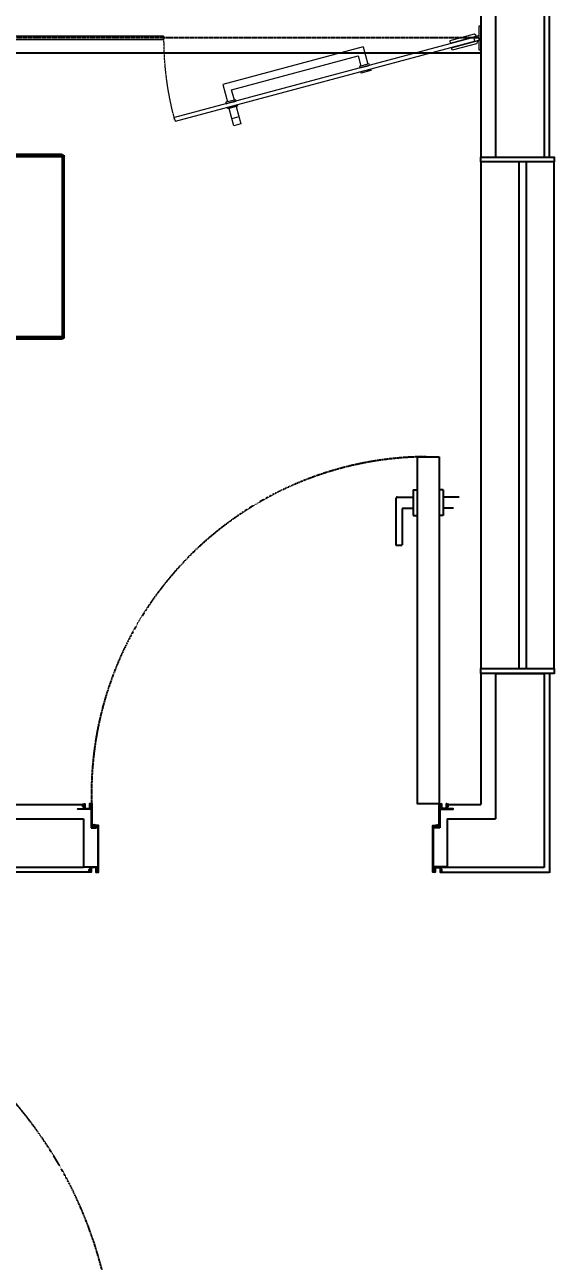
# Model space of a CAD drawing. Extents: x 220391 to 385981, y 332279 to 483868.
# Drawn here: x 248249 to 249341, y 470613 to 473163 of the extents above; entities that cross this region are included whole.
import ezdxf

# ---------------------------------------------------------------- set-up
doc = ezdxf.new("R2010")
doc.units = 0
doc.header["$MEASUREMENT"] = 0
for name, pattern in [('115C2家具布置$0$DASH', [0.35, 0.25, -0.1]), ('DASH', [0.35, 0.25, -0.1]), ('HIDDEN2', [0.1875, 0.125, -0.0625]), ('家具平面底图$0$DOM-虚线', [0.35, 0.25, -0.1])]:
    doc.linetypes.add(name, pattern=pattern)
for name, color, linetype, lineweight in [('115C2家具布置$0$P-10-洁具、厨具-Time', 1, 'Continuous', 0), ('C-01-天花造型-Time', 2, 'Continuous', 0), ('P-13-门套-Time', 1, 'Continuous', 0)]:
    doc.layers.add(name, color=color, linetype=linetype, lineweight=lineweight)
doc.layers.add('F-洁具-DOM', color=1, linetype='Continuous')
doc.layers.add('墙体', color=4, linetype='Continuous')
doc.styles.add('DOM-romans.shx', font='dim.shx')
doc.dimstyles.new('DOM_DIM_1 80', dxfattribs={"dimscale": 60, "dimtxt": 1.5, "dimasz": 0.8, "dimexe": 2, "dimexo": 1.5, "dimgap": 0.6, "dimtad": 1, "dimdec": 0, "dimrnd": 5, "dimzin": 12, "dimdsep": 46, "dimtxsty": 'DOM-romans.shx', "dimblk": 'DOM_Dimension_Tick', "dimcen": 0.125, "dimclrd": 44, "dimclre": 44, "dimclrt": 50, "dimadec": 0, "dimazin": 0, "dimtfac": 1, "dimtdec": 0, "dimtix": 1, "dimtmove": 2, "dimatfit": 3, "dimldrblk": 'DOM_Leader_Arrow', "dimfxl": 0, "dimtvp": 1, "dimtolj": 1, "dimtzin": 0, "dimarcsym": 0})

# ---------------------------------------------------------------- blocks, each defined once
blk = doc.blocks.new('*U382')
at = {"color": 8}
for p, q in [((225229.4, -9382.4), (225219.8, -9418.2)), ((225243.9, -9386.3), (225229.4, -9382.4)), ((225240, -9400.8), (225225.5, -9396.9)), ((225234.3, -9422), (225243.9, -9386.3))]:
    blk.add_line(p, q, dxfattribs=at)
for p, q in [((224529.3, -9571.6), (224529.3, -9555.6)), ((224529.3, -9555.6), (224565.3, -9555.6)), ((224531.3, -9557.6), (224555.3, -9557.6)), ((224531.3, -9560.6), (224532.3, -9559.6)), ((224531.3, -9566.6), (224531.3, -9560.6)), ((225084.3, -9559.6), (224532.3, -9559.6)), ((224555.3, -9559.6), (224555.3, -9557.6)), ((224565.3, -9559.6), (224555.3, -9559.6)), ((224555.3, -9559.6), (224555.3, -9559.6)), ((224565.3, -9555.6), (224565.3, -9559.6)), ((225084.3, -9559.6), (225085.3, -9560.6)), ((225085.3, -9560.6), (225085.3, -9566.6)), ((224565.3, -9571.6), (224529.3, -9571.6)), ((224531.3, -9566.6), (224532.3, -9567.6)), ((224555.3, -9569.6), (224531.3, -9569.6)), ((225084.3, -9567.6), (224532.3, -9567.6)), ((224565.3, -9567.6), (224555.3, -9567.6)), ((224555.3, -9567.6), (224555.3, -9569.6)), ((224563.3, -9569.6), (224563.3, -9569.6)), ((224565.3, -9571.6), (224565.3, -9567.6)), ((225084.3, -9567.6), (225085.3, -9566.6))]:
    blk.add_line(p, q)
at = {"ltscale": 1000}
blk.add_line((224531.3, -9569.6), (224531.3, -9557.6), dxfattribs=at)
for points in [[(225724.9, -9563.9), (225723.7, -9564.6), (225107.4, -9399.4), (225106.7, -9398.2), (225108.3, -9392.4), (225109.5, -9391.7), (225725.8, -9556.8), (225726.5, -9558.1)], [(225676.1, -9552.9), (225729.2, -9567.1), (225728.7, -9569), (225725, -9571.1), (225674.8, -9557.7)], [(225678.7, -9543.2), (225731.8, -9557.4), (225732.3, -9555.5), (225730.2, -9551.8), (225680, -9538.4)], [(225724.4, -9565.8), (225734.1, -9568.4), (225736.6, -9558.7), (225727, -9556.1)], [(225735.3, -9588.6), (225739.3, -9588.6), (225739.3, -9538.6), (225735.3, -9538.6)]]:
    blk.add_lwpolyline(points, close=True)
at = {"color": 8}
for points in [[(225496.4, -9545.1), (225206.6, -9467.4), (225216.2, -9431.7)], [(225230.7, -9435.6), (225213.3, -9430.9), (225214, -9428), (225216.9, -9428.8)], [(225234.3, -9422), (225216.9, -9417.4), (225216.1, -9420.3), (225219, -9421.1)], [(225216.9, -9428.8), (225231.4, -9432.7), (225234.3, -9433.4), (225233.6, -9436.3), (225230.7, -9435.6)], [(225219, -9421.1), (225233.5, -9424.9), (225236.4, -9425.7), (225237.2, -9422.8), (225234.3, -9422)], [(225230.7, -9435.6), (225225, -9456.8), (225485.8, -9526.7), (225491.5, -9505.4)], [(225505.9, -9509.3), (225488.6, -9504.7), (225489.3, -9501.8), (225492.2, -9502.5)], [(225509.6, -9495.8), (225492.2, -9491.1), (225491.4, -9494), (225494.3, -9494.8)], [(225492.2, -9502.5), (225506.7, -9506.4), (225509.6, -9507.2), (225508.8, -9510.1), (225505.9, -9509.3)], [(225494.3, -9494.8), (225508.8, -9498.7), (225511.7, -9499.5), (225512.5, -9496.6), (225509.6, -9495.8)], [(225496.4, -9545.1), (225505.9, -9509.3)]]:
    blk.add_lwpolyline(points, dxfattribs=at)
at = {"linetype": '115C2家具布置$0$DASH', "ltscale": 0.2}
blk.add_arc((225720.2, -9561.6), 634.8, 164.8195, 180.1805, dxfattribs=at)
at = {"layer": 'Defpoints', "color": 8, "linetype": '115C2家具布置$0$DASH', "ltscale": 0.1}
blk.add_line((225735.3, -9563.6), (224531.3, -9563.6), dxfattribs=at)
blk = doc.blocks.new('A$C519bf6a0')
at = {"color": 8, "linetype": 'HIDDEN2'}
for p, q in [((688.7, 120.3), (761.3, 126.3)), ((771.5, 80.3), (771.5, 111)), ((786.9, 80.3), (786.9, 111)), ((754.3, 77.5), (754.3, 75.2)), ((801.4, 80.3), (757.1, 80.3)), ((763.2, 80.3), (757.1, 80.3)), ((804.1, 75.2), (804.1, 77.5)), ((754.3, 27.7), (754.3, 30)), ((804.1, 30), (804.1, 27.7)), ((801.4, 24.9), (757.1, 24.9)), ((763.2, 24.9), (757.1, 24.9)), ((771.5, 24.9), (771.5, -5.8)), ((786.9, 24.9), (786.9, -5.8)), ((688.7, -15.1), (761.3, -21.1))]:
    blk.add_line(p, q, dxfattribs=at)
blk.add_lwpolyline([(-26, 849), (25, 849)], dxfattribs=at)
for points in [[(786.9, 80.3), (786.9, 121.3, 0.414214), (781.9, 126.3), (761.3, 126.3), (685.7, 120, 0.390233), (681.1, 115), (681.1, 112.5), (771.5, 112.5), (771.5, 80.3)], [(786.9, 24.9), (786.9, -16.1, -0.414214), (781.9, -21.1), (761.3, -21.1), (685.7, -14.8, -0.390233), (681.1, -9.8), (681.1, -7.3), (771.5, -7.3), (771.5, 24.9)]]:
    blk.add_lwpolyline(points, format="xyb", dxfattribs=at)
at = {"color": 8, "linetype": 'HIDDEN2', "ltscale": 0.5}
blk.add_arc((-18.9, -8.6), 858.8, 2.5783, 87.0709, dxfattribs=at)
at = {"color": 8, "linetype": 'HIDDEN2'}
for centre, start, end in [((757.1, 77.5), 90, 180), ((801.4, 77.5), 0, 90), ((757.1, 27.7), 180, 270), ((801.4, 27.7), 270, 0)]:
    blk.add_arc(centre, 2.77, start, end, dxfattribs=at)
at = {"layer": 'C-01-天花造型-Time', "color": 8}
blk.add_lwpolyline([(-26, 41), (25, 41)], dxfattribs=at)
at = {"layer": 'P-13-门套-Time'}
for p, q in [((-154.9, 902), (-154.9, 857)), ((25, 895), (-154.9, 895)), ((25, 875), (-154.9, 875)), ((-154.9, -12), (-154.9, 33)), ((25, 15), (-154.9, 15)), ((25, -5), (-154.9, -5))]:
    blk.add_line(p, q, dxfattribs=at)
for points in [[(-154.9, 910), (-154.9, 857), (-138.9, 857), (-138.9, 852), (-169.9, 852), (-169.9, 910)], [(25, 910), (25, 865), (9, 865), (9, 860), (40, 860), (40, 910)], [(25, 875), (-154.9, 875), (-154.9, 857), (-138.9, 857), (-138.9, 852), (-154.9, 852), (-154.9, 840), (-26, 840), (-26, 852), (25, 852), (25, 860), (9, 860), (9, 865), (25, 865)], [(25, 75.2), (839, 75.2), (839, 30), (25, 30)], [(-154.9, -20), (-154.9, 33), (-138.9, 33), (-138.9, 38), (-169.9, 38), (-169.9, -20)], [(25, 15), (-154.9, 15), (-154.9, 33), (-138.9, 33), (-138.9, 38), (-154.9, 38), (-154.9, 50), (-26, 50), (-26, 38), (25, 38), (25, 30), (9, 30), (9, 25), (25, 25)], [(25, -20), (25, 25), (9, 25), (9, 30), (40, 30), (40, -20)]]:
    blk.add_lwpolyline(points, close=True, dxfattribs=at)
blk = doc.blocks.new('家具平面底图$0$A$C591D7FFC')
at = {"linetype": '家具平面底图$0$DOM-虚线', "ltscale": 150}
blk.add_lwpolyline([(300, -20), (-300, -20), (-300, 0), (300, 0)], close=True, dxfattribs=at)
blk = doc.blocks.new('家具平面底图$0$A$C619B377B')
at = {"linetype": 'Continuous'}
for p, q in [((-180, 0), (180, 0)), ((-190, -185.2), (-190, -10)), ((190, -10), (190, -185.2)), ((-189.5, -186.2), (-190, -185.2)), ((-189.5, -676), (-189.5, -186.1)), ((-184.5, -185.2), (184.5, -185.2)), ((189.5, -186.2), (190, -185.2)), ((189.5, -186.1), (189.5, -676)), ((189.5, -254), (-189.5, -254)), ((185.5, -680), (-185.5, -680))]:
    blk.add_line(p, q, dxfattribs=at)
at = {"color": 8, "linetype": 'Continuous'}
for p, q in [((-180, -88.3), (-180, 0)), ((180, -88.3), (180, 0)), ((190, -10), (-190, -10)), ((-15, -55), (15, -55)), ((-15, -73), (-15, -55)), ((-15, -73), (15, -73)), ((15, -73), (15, -55)), ((0, -120), (-180, -88.3)), ((15, -77), (-15, -77)), ((-15, -77), (-15, -95)), ((15, -95), (-15, -95)), ((180, -88.3), (0, -120)), ((15, -77), (15, -95)), ((-190, -185.2), (0, -120)), ((0, -120), (190, -185.2)), ((-184.5, -250), (-184.5, -185.2)), ((184.5, -185.2), (184.5, -250)), ((-185.5, -250), (185.5, -250)), ((-185.5, -680), (-185.5, -250)), ((185.5, -680), (185.5, -250)), ((-189.5, -285), (-190, -285)), ((-190, -675), (-190, -285)), ((190, -285), (189.5, -285)), ((190, -285), (190, -675)), ((-190, -675), (-189.5, -675)), ((-189.5, -676), (189.5, -676)), ((-188.7, -679.1), (-188.4, -678.8)), ((188.4, -678.8), (188.7, -679.1)), ((189.9, -675), (190, -675))]:
    blk.add_line(p, q, dxfattribs=at)
at = {"linetype": 'Continuous'}
for centre, radius, start, end in [((-180, -10), 10, 90, 180), ((-185.5, -676), 4, 180, 270), ((185.5, -676), 4, 270, 0)]:
    blk.add_arc(centre, radius, start, end, dxfattribs=at)
at = {"color": 8, "linetype": 'Continuous'}
for centre, radius, start, end in [((180, -10), 10, 0, 90), ((-15, -75), 20, 90, 270), ((-15, -75), 2, 90, 270), ((15, -75), 20, 270, 90), ((15, -75), 2, 270, 90), ((-185.5, -254), 4, 90, 180), ((185.5, -254), 4, 0, 90), ((-185, -285), 5, 155.1791, 180), ((185, -285), 5, 0, 24.7583), ((-185, -675), 5, 180, 217.3553), ((-175, -674.8), 14.5, 191.2565, 193.3174), ((-175.6, -674.9), 13.9, 193.3081, 196.9705), ((-186.9, -676.4), 3.26, 232.0237, 236.5582), ((-183.6, -663.5), 16.5, 252.0625, 255.3707), ((-183.5, -662.9), 17.1, 255.3597, 256.5632), ((183.5, -662.9), 17.1, 283.4368, 284.6403), ((183.6, -663.5), 16.5, 284.6293, 287.9375), ((186.9, -676.4), 3.26, 303.4418, 307.9763), ((175.6, -674.9), 13.9, 343.0295, 346.6919), ((185, -675), 5, 322.6233, 0), ((175, -674.8), 14.5, 346.6826, 348.7435)]:
    blk.add_arc(centre, radius, start, end, dxfattribs=at)
at = {"color": 8, "linetype": 'Continuous', "extrusion": (0, 0, -1)}
for centre, major_axis, start_param, end_param in [((-180, -90.9), (9.99, -1.89), 3.092725, 4.663521), ((180, -90.9), (9.99, 1.89), -1.521928, 0.048868)]:
    blk.add_ellipse(centre, major_axis=major_axis, ratio=0.25825, start_param=start_param, end_param=end_param, dxfattribs=at)
at = {"linetype": 'Continuous', "extrusion": (0, 0, -1)}
for centre, start_param, end_param in [((-184.5, -186.1), 3.145147, 4.712389), ((184.5, -186.1), 4.712389, 6.279631)]:
    blk.add_ellipse(centre, major_axis=(5, 0), ratio=0.176327, start_param=start_param, end_param=end_param, dxfattribs=at)
at = {"layer": 'F-洁具-DOM'}
blk.add_blockref('家具平面底图$0$A$C591D7FFC', (0, 0), dxfattribs=at)
blk = doc.blocks.new('DOM_Dimension_Tick')
at = {"color": 0, "linetype": 'ByBlock'}
for p, q in [((-1.091, 0), (0, 0)), ((0, 0), (1.091, 0))]:
    blk.add_line(p, q, dxfattribs=at)
at = {"color": 0, "linetype": 'Continuous', "const_width": 0.608}
blk.add_lwpolyline([(-0.61, -0.61), (0.61, 0.61)], dxfattribs=at)
blk = doc.blocks.new('*D614')
at = {"color": 44, "lineweight": -2, "transparency": 16777216}
for p, q in [((247619.8, 474409.6), (247619.8, 474829.6)), ((249219.8, 474409.6), (249219.8, 474829.6)), ((247667.8, 474709.6), (249171.8, 474709.6))]:
    blk.add_line(p, q, dxfattribs=at)
at = {"layer": 'Defpoints', "color": 0, "transparency": 16777216}
for p in [(249219.8, 474709.6), (249219.8, 473974.9), (247619.8, 473134.9)]:
    blk.add_point(p, dxfattribs=at)
at = {"color": 44, "lineweight": -2, "transparency": 16777216, "xscale": 48, "yscale": 48, "zscale": 48, "rotation": 180}
blk.add_blockref('DOM_Dimension_Tick', (247619.8, 474709.6), dxfattribs=at)
at = {"color": 44, "lineweight": -2, "transparency": 16777216, "xscale": 48, "yscale": 48, "zscale": 48}
blk.add_blockref('DOM_Dimension_Tick', (249219.8, 474709.6), dxfattribs=at)
at = {"color": 50, "transparency": 16777216, "insert": (248419.8, 474790.6), "char_height": 90, "attachment_point": 5, "style": 'DOM-romans.shx'}
blk.add_mtext('\\A1;1600', dxfattribs=at)
blk = doc.blocks.new('DOM_Leader_Arrow')
at = {"color": 0, "linetype": 'ByBlock'}
blk.add_line((0, 0), (-1.5, 0), dxfattribs=at)
for points in [[(-1.288, 1.003), (-0.895, 1.278), (-0.36, 0), (0, 0)], [(-1.288, -1.003), (-0.895, -1.278), (-0.36, 0), (0, 0)]]:
    blk.add_solid(points, dxfattribs=at)
blk = doc.blocks.new('A$C3322af70')
at = {"color": 3, "ltscale": 0.001}
blk.add_lwpolyline([(-0.5, 0), (0.8, -0.8), (0, 0.5)], dxfattribs=at)
blk = doc.blocks.new('A$C3bfe5d41')
for points in [[(-761.8, 120), (-761.8, 120.1), (-761.8, 120.5), (-761.8, 120.6), (-750.1, 120.6), (-749.3, 121.4), (-749.3, 125.2), (-751, 125.2), (-751.3, 125.4), (-751.3, 130.2), (-751.2, 130.2), (-750.5, 130.2), (-750.5, 130.2), (-750.5, 126.4), (-750.2, 126.1), (-748.7, 126.1), (-748.4, 126.4), (-748.4, 127.7), (-748.1, 128.1), (-748.1, 128.4), (-748.4, 128.4), (-748.4, 128.8), (-748.1, 128.8), (-748.1, 129.2), (-748.4, 129.2), (-748.4, 129.6), (-748.1, 129.6), (-748.1, 130), (-748.4, 130), (-748.4, 130.4), (-748.1, 130.4), (-748.1, 131.1), (-748, 131.2), (-747.4, 131.2), (-747.3, 131.1), (-747.3, 121.2), (-735.1, 121.2), (-735.1, 121.1), (-735.1, 120.5), (-735.2, 120.3), (-736.1, 120.3), (-736.1, 120), (-736.5, 120), (-736.5, 120.3), (-736.9, 120.3), (-736.9, 120), (-737.3, 120), (-737.3, 120.3), (-737.7, 120.3), (-737.7, 120), (-738.1, 120), (-738.1, 120.3), (-738.5, 120.3), (-738.5, 120), (-738.9, 120), (-738.9, 120.3), (-739.3, 120.3), (-739.3, 120), (-739.7, 120), (-739.7, 120.3), (-740.1, 120.3), (-740.1, 120), (-740.5, 120), (-740.5, 120.3), (-740.9, 120.3), (-740.9, 120), (-741.4, 120), (-741.4, 120.3), (-741.7, 120.3), (-742, 120)], [(12.9, 120), (12.9, 120.1), (12.9, 120.5), (12.9, 120.6), (1.2, 120.6), (0.4, 121.4), (0.4, 125.2), (2.1, 125.2), (2.4, 125.4), (2.4, 130.2), (2.3, 130.2), (1.7, 130.2), (1.6, 130.2), (1.6, 126.4), (1.3, 126.1), (-0.2, 126.1), (-0.4, 126.4), (-0.4, 127.7), (-0.8, 128.1), (-0.8, 128.4), (-0.4, 128.4), (-0.4, 128.8), (-0.8, 128.8), (-0.8, 129.2), (-0.4, 129.2), (-0.4, 129.6), (-0.8, 129.6), (-0.8, 130), (-0.4, 130), (-0.4, 130.4), (-0.8, 130.4), (-0.8, 131.1), (-0.8, 131.2), (-1.5, 131.2), (-1.6, 131.1), (-1.6, 121.2), (-13.7, 121.2), (-13.8, 121.1), (-13.8, 120.5), (-13.7, 120.3), (-12.8, 120.3), (-12.8, 120), (-12.4, 120), (-12.4, 120.3), (-12, 120.3), (-12, 120), (-11.6, 120), (-11.6, 120.3), (-11.2, 120.3), (-11.2, 120), (-10.8, 120), (-10.8, 120.3), (-10.4, 120.3), (-10.4, 120), (-10, 120), (-10, 120.3), (-9.5, 120.3), (-9.5, 120), (-9.1, 120), (-9.1, 120.3), (-8.7, 120.3), (-8.7, 120), (-8.3, 120), (-8.3, 120.3), (-7.9, 120.3), (-7.9, 120), (-7.5, 120), (-7.5, 120.3), (-7.2, 120.3), (-6.9, 120)], [(-748.8, 1.2), (-748.9, 1.1), (-748.9, 0.7), (-748.8, 0.6), (-737.1, 0.6), (-736.3, -0.2), (-736.3, -4), (-738.1, -4), (-738.3, -4.2), (-738.3, -9), (-738.2, -9), (-737.6, -9), (-737.5, -9), (-737.5, -5.2), (-737.3, -4.9), (-735.7, -4.9), (-735.5, -5.2), (-735.5, -6.5), (-735.2, -6.9), (-735.2, -7.2), (-735.5, -7.2), (-735.5, -7.6), (-735.2, -7.6), (-735.2, -8), (-735.5, -8), (-735.5, -8.4), (-735.2, -8.4), (-735.2, -8.8), (-735.5, -8.8), (-735.5, -9.2), (-735.2, -9.2), (-735.2, -9.9), (-735.1, -10), (-734.5, -10), (-734.4, -9.9), (-734.4, 0), (-722.2, 0), (-722.1, 0.1), (-722.1, 0.7), (-722.3, 0.9), (-723.2, 0.9), (-723.2, 1.2), (-723.6, 1.2), (-723.6, 0.9), (-724, 0.9), (-724, 1.2), (-724.4, 1.2), (-724.4, 0.9), (-724.8, 0.9), (-724.8, 1.2), (-725.2, 1.2), (-725.2, 0.9), (-725.6, 0.9), (-725.6, 1.2), (-726, 1.2), (-726, 0.9), (-726.4, 0.9), (-726.4, 1.2), (-726.8, 1.2), (-726.8, 0.9), (-727.2, 0.9), (-727.2, 1.2), (-727.6, 1.2), (-727.6, 0.9), (-728, 0.9), (-728, 1.2), (-728.4, 1.2), (-728.4, 0.9), (-728.7, 0.9), (-729.1, 1.2)], [(-0.1, 1.2), (0, 1.1), (0, 0.7), (-0.1, 0.6), (-11.8, 0.6), (-12.6, -0.2), (-12.6, -4), (-10.8, -4), (-10.6, -4.2), (-10.6, -9), (-10.6, -9), (-11.3, -9), (-11.4, -9), (-11.4, -5.2), (-11.6, -4.9), (-13.1, -4.9), (-13.4, -5.2), (-13.4, -6.5), (-13.7, -6.9), (-13.7, -7.2), (-13.4, -7.2), (-13.4, -7.6), (-13.7, -7.6), (-13.7, -8), (-13.4, -8), (-13.4, -8.4), (-13.7, -8.4), (-13.7, -8.8), (-13.4, -8.8), (-13.4, -9.2), (-13.7, -9.2), (-13.7, -9.9), (-13.8, -10), (-14.4, -10), (-14.5, -9.9), (-14.5, 0), (-26.7, 0), (-26.8, 0.1), (-26.8, 0.7), (-26.6, 0.9), (-25.7, 0.9), (-25.7, 1.2), (-25.3, 1.2), (-25.3, 0.9), (-24.9, 0.9), (-24.9, 1.2), (-24.5, 1.2), (-24.5, 0.9), (-24.1, 0.9), (-24.1, 1.2), (-23.7, 1.2), (-23.7, 0.9), (-23.3, 0.9), (-23.3, 1.2), (-22.9, 1.2), (-22.9, 0.9), (-22.5, 0.9), (-22.5, 1.2), (-22.1, 1.2), (-22.1, 0.9), (-21.7, 0.9), (-21.7, 1.2), (-21.3, 1.2), (-21.3, 0.9), (-20.9, 0.9), (-20.9, 1.2), (-20.5, 1.2), (-20.5, 0.9), (-20.2, 0.9), (-19.8, 1.2)]]:
    blk.add_hatch(color=250).paths.add_polyline_path(points)
at = {"color": 8, "linetype": 'HIDDEN2', "ltscale": 10}
for p, q in [((-69.8, 778.8), (-69.8, 725.8)), ((-69.8, 778.8), (-61.3, 778.8)), ((-61.3, 725.8), (-61.3, 778.8)), ((-8.1, 778.8), (-16.6, 778.8)), ((-8.1, 778.8), (-8.1, 725.8)), ((-105.4, 761.3), (-105.4, 664.3)), ((-102.9, 763.8), (-69.8, 763.8)), ((-92.3, 739.8), (-92.3, 664.3)), ((-91.3, 740.8), (-69.8, 740.8)), ((25.1, 763.8), (-8.1, 763.8)), ((13.4, 740.8), (-8.1, 740.8)), ((-69.8, 725.8), (-61.3, 725.8)), ((-8.1, 725.8), (-16.6, 725.8)), ((-105.4, 664.3), (-92.3, 664.3))]:
    blk.add_line(p, q, dxfattribs=at)
at = {"color": 3, "ltscale": 0.001}
for p, q in [((-734, 130), (-734, 82)), ((-14.9, 130), (-14.9, 82)), ((-734, 82), (-723.1, 82)), ((-723.1, 84.6), (-723.1, 82)), ((-25.8, 84.6), (-25.8, 82)), ((-14.9, 82), (-25.8, 82))]:
    blk.add_line(p, q, dxfattribs=at)
at = {"color": 1}
for points in [[(-16.6, 847), (-16.6, 131.2), (-61.3, 131.2), (-61.3, 847)], [(-736.5, 120), (-736.5, 120.3), (-736.9, 120.3), (-736.9, 120), (-737.3, 120), (-737.3, 120.3), (-737.7, 120.3), (-737.7, 120), (-738.1, 120), (-738.1, 120.3), (-738.5, 120.3), (-738.5, 120), (-738.9, 120), (-738.9, 120.3), (-739.3, 120.3), (-739.3, 120), (-739.7, 120), (-739.7, 120.3), (-740.1, 120.3), (-740.1, 120), (-740.5, 120), (-740.5, 120.3), (-740.9, 120.3), (-740.9, 120), (-741.4, 120), (-741.4, 120.3), (-741.7, 120.3), (-742, 120), (-761.8, 120), (-761.8, 120.1), (-761.8, 120.5), (-761.8, 120.6), (-750.1, 120.6), (-749.3, 121.4), (-749.3, 125.2), (-751, 125.2), (-751.3, 125.4), (-751.3, 130.2), (-751.2, 130.2), (-750.5, 130.2), (-750.5, 130.2), (-750.5, 126.4), (-750.2, 126.1), (-748.7, 126.1), (-748.4, 126.4), (-748.4, 127.7), (-748.1, 128.1), (-748.1, 128.4), (-748.4, 128.4), (-748.4, 128.8), (-748.1, 128.8), (-748.1, 129.2), (-748.4, 129.2), (-748.4, 129.6), (-748.1, 129.6), (-748.1, 130), (-748.4, 130), (-748.4, 130.4), (-748.1, 130.4), (-748.1, 131.1), (-748, 131.2), (-747.4, 131.2), (-747.3, 131.1), (-747.3, 121.2), (-735.1, 121.2), (-735.1, 121.1), (-735.1, 120.5), (-735.2, 120.3), (-736.1, 120.3), (-736.1, 120)], [(-12.4, 120), (-12.4, 120.3), (-12, 120.3), (-12, 120), (-11.6, 120), (-11.6, 120.3), (-11.2, 120.3), (-11.2, 120), (-10.8, 120), (-10.8, 120.3), (-10.4, 120.3), (-10.4, 120), (-10, 120), (-10, 120.3), (-9.5, 120.3), (-9.5, 120), (-9.1, 120), (-9.1, 120.3), (-8.7, 120.3), (-8.7, 120), (-8.3, 120), (-8.3, 120.3), (-7.9, 120.3), (-7.9, 120), (-7.5, 120), (-7.5, 120.3), (-7.2, 120.3), (-6.9, 120), (12.9, 120), (12.9, 120.1), (12.9, 120.5), (12.9, 120.6), (1.2, 120.6), (0.4, 121.4), (0.4, 125.2), (2.1, 125.2), (2.4, 125.4), (2.4, 130.2), (2.3, 130.2), (1.7, 130.2), (1.6, 130.2), (1.6, 126.4), (1.3, 126.1), (-0.2, 126.1), (-0.4, 126.4), (-0.4, 127.7), (-0.8, 128.1), (-0.8, 128.4), (-0.4, 128.4), (-0.4, 128.8), (-0.8, 128.8), (-0.8, 129.2), (-0.4, 129.2), (-0.4, 129.6), (-0.8, 129.6), (-0.8, 130), (-0.4, 130), (-0.4, 130.4), (-0.8, 130.4), (-0.8, 131.1), (-0.8, 131.2), (-1.5, 131.2), (-1.6, 131.1), (-1.6, 121.2), (-13.7, 121.2), (-13.8, 121.1), (-13.8, 120.5), (-13.7, 120.3), (-12.8, 120.3), (-12.8, 120)], [(-724.4, 1.2), (-724, 1.2), (-724, 0.9), (-723.6, 0.9), (-723.6, 1.2), (-723.2, 1.2), (-723.2, 0.9), (-722.3, 0.9), (-722.1, 0.7), (-722.1, 0.1), (-722.2, 0), (-734.4, 0), (-734.4, -9.9), (-734.5, -10), (-735.1, -10), (-735.2, -9.9), (-735.2, -9.2), (-735.5, -9.2), (-735.5, -8.8), (-735.2, -8.8), (-735.2, -8.4), (-735.5, -8.4), (-735.5, -8), (-735.2, -8), (-735.2, -7.6), (-735.5, -7.6), (-735.5, -7.2), (-735.2, -7.2), (-735.2, -6.9), (-735.5, -6.5), (-735.5, -5.2), (-735.7, -4.9), (-737.3, -4.9), (-737.5, -5.2), (-737.5, -9), (-737.6, -9), (-738.2, -9), (-738.3, -9), (-738.3, -4.2), (-738.1, -4), (-736.3, -4), (-736.3, -0.2), (-737.1, 0.6), (-748.8, 0.6), (-748.9, 0.7), (-748.9, 1.1), (-748.8, 1.2), (-729.1, 1.2), (-728.7, 0.9), (-728.4, 0.9), (-728.4, 1.2), (-728, 1.2), (-728, 0.9), (-727.6, 0.9), (-727.6, 1.2), (-727.2, 1.2), (-727.2, 0.9), (-726.8, 0.9), (-726.8, 1.2), (-726.4, 1.2), (-726.4, 0.9), (-726, 0.9), (-726, 1.2), (-725.6, 1.2), (-725.6, 0.9), (-725.2, 0.9), (-725.2, 1.2), (-724.8, 1.2), (-724.8, 0.9), (-724.4, 0.9)], [(-24.5, 1.2), (-24.9, 1.2), (-24.9, 0.9), (-25.3, 0.9), (-25.3, 1.2), (-25.7, 1.2), (-25.7, 0.9), (-26.6, 0.9), (-26.8, 0.7), (-26.8, 0.1), (-26.7, 0), (-14.5, 0), (-14.5, -9.9), (-14.4, -10), (-13.8, -10), (-13.7, -9.9), (-13.7, -9.2), (-13.4, -9.2), (-13.4, -8.8), (-13.7, -8.8), (-13.7, -8.4), (-13.4, -8.4), (-13.4, -8), (-13.7, -8), (-13.7, -7.6), (-13.4, -7.6), (-13.4, -7.2), (-13.7, -7.2), (-13.7, -6.9), (-13.4, -6.5), (-13.4, -5.2), (-13.1, -4.9), (-11.6, -4.9), (-11.4, -5.2), (-11.4, -9), (-11.3, -9), (-10.6, -9), (-10.6, -9), (-10.6, -4.2), (-10.8, -4), (-12.6, -4), (-12.6, -0.2), (-11.8, 0.6), (-0.1, 0.6), (0, 0.7), (0, 1.1), (-0.1, 1.2), (-19.8, 1.2), (-20.2, 0.9), (-20.5, 0.9), (-20.5, 1.2), (-20.9, 1.2), (-20.9, 0.9), (-21.3, 0.9), (-21.3, 1.2), (-21.7, 1.2), (-21.7, 0.9), (-22.1, 0.9), (-22.1, 1.2), (-22.5, 1.2), (-22.5, 0.9), (-22.9, 0.9), (-22.9, 1.2), (-23.3, 1.2), (-23.3, 0.9), (-23.7, 0.9), (-23.7, 1.2), (-24.1, 1.2), (-24.1, 0.9), (-24.5, 0.9)]]:
    blk.add_lwpolyline(points, close=True, dxfattribs=at)
at = {"color": 3, "ltscale": 0.001}
for points in [[(-723.1, -8.3), (-723.1, 0), (-724.3, 0), (-724.3, -10), (-719.3, -10), (-719.3, 0), (-719.3, 86.2), (-724.3, 86.2), (-724.3, 83.2), (-732.3, 83.2), (-732.3, 86.2), (-732.3, 121.2), (-732.3, 131.2), (-737.3, 131.2), (-737.3, 121.2), (-736.1, 121.2), (-736.1, 129.6)], [(-735.7, 130), (-734, 130)], [(-25.8, -8.3), (-25.8, 0), (-24.6, 0), (-24.6, -10), (-29.6, -10), (-29.6, 0), (-29.6, 86.2), (-24.6, 86.2), (-24.6, 83.2), (-16.6, 83.2), (-16.6, 86.2), (-16.6, 121.2), (-16.6, 131.2), (-11.6, 131.2), (-11.6, 121.2), (-12.8, 121.2), (-12.8, 129.6)], [(-13.2, 130), (-14.9, 130)], [(-720.5, 84.6), (-720.5, 0), (-720.5, -8.3)], [(-28.4, 84.6), (-28.4, 0), (-28.4, -8.3)]]:
    blk.add_lwpolyline(points, dxfattribs=at)
at = {"color": 1, "ltscale": 0.001}
for points in [[(-724.3, 83.2), (-724.3, 84.9, 0.267949), (-725.8, 87.5, 0.267949), (-730.8, 87.5, 0.267949), (-732.3, 84.9), (-732.3, 83.2)], [(-725.8, 84.7), (-725.8, 84.9, 0.267949), (-726.6, 86.2, 0.267949), (-730.1, 86.2, 0.267949), (-730.8, 84.9), (-730.8, 84.7)], [(-24.6, 83.2), (-24.6, 84.9, -0.267949), (-23.1, 87.5, -0.267949), (-18.1, 87.5, -0.267949), (-16.6, 84.9), (-16.6, 83.2)], [(-23.1, 84.7), (-23.1, 84.9, -0.267949), (-22.3, 86.2, -0.267949), (-18.8, 86.2, -0.267949), (-18.1, 84.9), (-18.1, 84.7)]]:
    blk.add_lwpolyline(points, format="xyb", close=True, dxfattribs=at)
at = {"color": 3, "ltscale": 0.001, "elevation": 0}
for points in [[(-722.7, 85), (-721, 85)], [(-26.2, 85), (-27.9, 85)]]:
    blk.add_lwpolyline(points, dxfattribs=at)
at = {"color": 2, "ltscale": 0.001}
for points in [[(-721, -8.8), (-722.7, -8.8)], [(-27.9, -8.8), (-26.2, -8.8)]]:
    blk.add_lwpolyline(points, dxfattribs=at)
at = {"color": 8, "linetype": 'DASH', "ltscale": 0.25}
blk.add_arc((-38.8, 152.2), 694.8, 90.301, 183.3834, dxfattribs=at)
at = {"color": 8, "linetype": 'HIDDEN2', "ltscale": 10}
for centre, radius in [((-102.9, 761.3), 2.5), ((-91.3, 739.8), 1)]:
    blk.add_arc(centre, radius, 90, 180, dxfattribs=at)
at = {"color": 3, "ltscale": 0.001, "xscale": -1, "rotation": 270}
blk.add_blockref('A$C3322af70', (-736.1, 130), dxfattribs=at)
at = {"color": 3, "ltscale": 0.001, "rotation": 90}
blk.add_blockref('A$C3322af70', (-12.8, 130), dxfattribs=at)
at = {"color": 1, "ltscale": 0.001, "xscale": -1, "rotation": 270}
for p in [(-723.1, 85), (-28.4, 85)]:
    blk.add_blockref('A$C3322af70', p, dxfattribs=at)
at = {"color": 1, "ltscale": 0.001}
for p, rotation in [((-720.5, 85), 90.00000000000001), ((-25.8, 85), 90)]:
    blk.add_blockref('A$C3322af70', p, dxfattribs=dict(at, rotation=rotation))
at = {"color": 1, "ltscale": 0.001, "xscale": -1}
for p in [(-723.1, -8.8), (-28.4, -8.8)]:
    blk.add_blockref('A$C3322af70', p, dxfattribs=at)
at = {"color": 1, "ltscale": 0.001}
for p in [(-720.5, -8.8), (-25.8, -8.8)]:
    blk.add_blockref('A$C3322af70', p, dxfattribs=at)

msp = doc.modelspace()

# ---------------------------------------------------------------- linework, layer by layer
at = {"color": 8}
for p, q in [((249330.9, 472889.8), (249332.3, 473974.9)), ((247979.8, 473104.9), (249189.8, 473104.9)), ((249189.8, 472879.8), (249189.8, 471834.9)), ((249341, 471834.9), (249341, 472879.8)), ((249331, 471824.9), (249331, 471413.7)), ((248385, 471414.9), (247619.8, 471414.9)), ((249105.3, 471414.9), (249330.3, 471414.9))]:
    msp.add_line(p, q, dxfattribs=at)
at = {"color": 4}
for p, q in [((249219.8, 472889.8), (249319.8, 472889.8)), ((249219.8, 471824.9), (249319.8, 471824.9)), ((249219.8, 471824.9), (249319.8, 471824.9)), ((248369.8, 471524.9), (248369.8, 471424.9)), ((249119.8, 471524.9), (249119.8, 471424.9))]:
    msp.add_line(p, q, dxfattribs=at)
at = {"color": 3}
for p, q in [((249267.8, 472879.8), (249267.9, 471834.9)), ((249282.8, 472879.8), (249282.9, 471834.9))]:
    msp.add_line(p, q, dxfattribs=at)
at = {"color": 1}
for points in [[(249219.7, 472879.8), (249189.7, 472879.8), (249189.7, 472889.8), (249330.9, 472889.8), (249340.9, 472889.8), (249340.9, 472879.8)], [(249219.8, 471824.9), (249189.8, 471824.9), (249189.8, 471834.9), (249331, 471834.9), (249341, 471834.9), (249341, 471824.9)]]:
    msp.add_lwpolyline(points, close=True, dxfattribs=at)
at = {"layer": '墙体', "color": 4}
for p, q in [((249219.8, 473974.9), (249219.8, 472889.8)), ((249319.8, 473974.9), (249319.8, 472889.8)), ((249219.8, 471824.9), (249219.8, 471524.9)), ((249319.8, 471824.9), (249319.8, 471424.9))]:
    msp.add_line(p, q, dxfattribs=at)
at = {"layer": '墙体', "color": 3}
for p, q in [((249189.8, 473944.9), (249189.8, 472889.8)), ((249189.8, 471826.2), (249189.8, 471554.9)), ((247649.8, 471554.9), (248369.8, 471554.9)), ((249119.8, 471554.9), (249189.8, 471554.9))]:
    msp.add_line(p, q, dxfattribs=at)
at = {"layer": '墙体'}
for p, q in [((247619.8, 471524.9), (248369.8, 471524.9)), ((249119.8, 471524.9), (249219.8, 471524.9)), ((248369.8, 471424.9), (247619.8, 471424.9)), ((249319.8, 471424.9), (249119.8, 471424.9))]:
    msp.add_line(p, q, dxfattribs=at)

# ---------------------------------------------------------------- block references
at = {"color": 4}
for name, p in [('A$C3bfe5d41', (249119.8, 471424.9)), ('A$C519bf6a0', (247594.8, 470390.2))]:
    msp.add_blockref(name, p, dxfattribs=at)
at = {"layer": '115C2家具布置$0$P-10-洁具、厨具-Time', "xscale": -1, "rotation": 180}
msp.add_blockref('*U382', (23450.4, 463571.9), dxfattribs=at)
at = {"layer": 'F-洁具-DOM', "xscale": -1, "rotation": 90}
msp.add_blockref('家具平面底图$0$A$C619B377B', (247649.8, 472704.9), dxfattribs=at)

# ---------------------------------------------------------------- dimensions: what is measured, and where the dimension line sits
at = {"color": 4}
dim = msp.add_linear_dim(base=(249219.8, 474709.6), p1=(247619.8, 473134.9), p2=(249219.8, 473974.9), dimstyle='DOM_DIM_1 80', dxfattribs=at)
dim.commit()
dim.dimension.update_dxf_attribs({"geometry": '*D614', "text_midpoint": (248419.8, 474790.6)})

doc.saveas('drawing.dxf')
